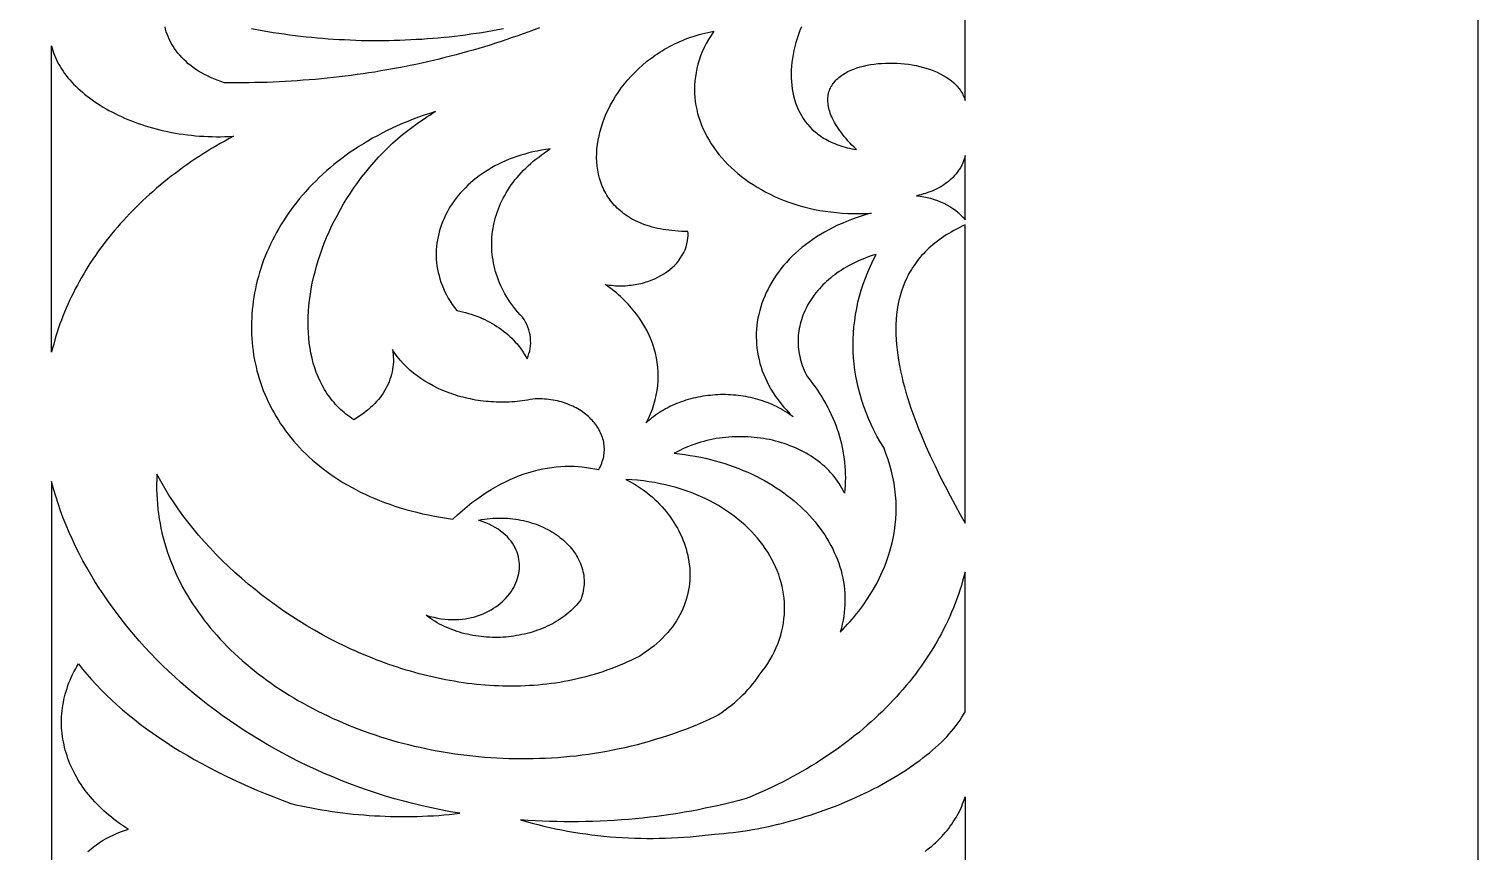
# Model space of a CAD drawing. Extents: x -1145 to -490, y -328 to 327.
# Drawn here: x -617.5 to -490.3, y -114.5 to -42.3 of the extents above; entities that cross this region are included whole.
import ezdxf

# ---------------------------------------------------------------- set-up
doc = ezdxf.new("R2010")
doc.units = 0
doc.layers.add('LAYER_1', color=18, linetype='CONTINUOUS')

msp = doc.modelspace()

# ---------------------------------------------------------------- linework, layer by layer
at = {"layer": 'LAYER_1'}
for points in [[(-1145.26, -328.06), (-490.26, -328.06), (-490.26, 326.94), (-1145.26, 326.94)], [(-550.4, -76.4), (-550.57, -76.27), (-550.75, -76.14), (-550.93, -76.02), (-551.11, -75.91), (-551.3, -75.8), (-551.48, -75.69), (-551.67, -75.59), (-551.87, -75.49), (-552.06, -75.39), (-552.26, -75.31), (-552.46, -75.22), (-552.67, -75.14), (-552.87, -75.06), (-553.08, -74.99), (-553.29, -74.93), (-553.5, -74.86), (-553.71, -74.8), (-553.92, -74.75), (-554.14, -74.7), (-554.36, -74.66), (-554.57, -74.61), (-554.79, -74.58), (-555.01, -74.55), (-555.23, -74.52), (-555.45, -74.49), (-555.67, -74.48), (-555.89, -74.46), (-556.12, -74.45), (-556.34, -74.44), (-556.56, -74.44), (-556.78, -74.44), (-557.01, -74.45), (-557.23, -74.46), (-557.45, -74.48), (-557.67, -74.5), (-557.89, -74.52), (-558.11, -74.55), (-558.33, -74.58), (-558.54, -74.62), (-558.76, -74.66), (-558.98, -74.71), (-559.19, -74.76), (-559.4, -74.81), (-559.61, -74.87), (-559.82, -74.93), (-560.03, -75), (-560.23, -75.07), (-560.44, -75.15), (-560.64, -75.22), (-560.83, -75.31), (-561.03, -75.4), (-561.22, -75.49), (-561.41, -75.59), (-561.6, -75.69), (-561.79, -75.79), (-561.97, -75.9), (-562.15, -76.01), (-562.32, -76.13), (-562.49, -76.25), (-562.66, -76.38), (-562.83, -76.51), (-562.99, -76.64), (-563.15, -76.78), (-563.3, -76.92), (-563.2, -76.72), (-563.1, -76.52), (-562.92, -76.12), (-562.76, -75.72), (-562.63, -75.31), (-562.51, -74.9), (-562.42, -74.49), (-562.35, -74.08), (-562.29, -73.67), (-562.26, -73.26), (-562.25, -72.85), (-562.26, -72.44), (-562.29, -72.03), (-562.34, -71.62), (-562.41, -71.22), (-562.5, -70.81), (-562.6, -70.41), (-562.73, -70.01), (-562.88, -69.62), (-563.05, -69.23), (-563.23, -68.85), (-563.44, -68.47), (-563.66, -68.1), (-563.9, -67.73), (-564.16, -67.37), (-564.44, -67.01), (-564.74, -66.67), (-564.9, -66.49), (-565.06, -66.33), (-565.22, -66.16), (-565.39, -66), (-565.57, -65.83), (-565.74, -65.67), (-565.93, -65.51), (-566.11, -65.36), (-566.31, -65.21), (-566.5, -65.05), (-566.7, -64.91), (-566.91, -64.76), (-566.73, -64.79), (-566.55, -64.82), (-566.37, -64.84), (-566.19, -64.85), (-566.01, -64.87), (-565.83, -64.88), (-565.66, -64.88), (-565.48, -64.88), (-565.31, -64.88), (-565.13, -64.87), (-564.96, -64.86), (-564.79, -64.84), (-564.62, -64.82), (-564.45, -64.8), (-564.28, -64.78), (-564.12, -64.75), (-563.95, -64.71), (-563.79, -64.68), (-563.63, -64.64), (-563.47, -64.59), (-563.31, -64.54), (-563.16, -64.49), (-562.86, -64.38), (-562.56, -64.26), (-562.28, -64.13), (-562.01, -63.98), (-561.75, -63.82), (-561.5, -63.65), (-561.26, -63.47), (-561.04, -63.28), (-560.83, -63.09), (-560.63, -62.88), (-560.45, -62.66), (-560.29, -62.44), (-560.14, -62.2), (-560.01, -61.96), (-559.9, -61.72), (-559.8, -61.46), (-559.73, -61.2), (-559.67, -60.94), (-559.64, -60.67), (-559.63, -60.53), (-559.63, -60.39), (-559.63, -60.25), (-559.64, -60.11), (-559.93, -60.11), (-560.22, -60.1), (-560.5, -60.09), (-560.78, -60.07), (-561.05, -60.04), (-561.31, -60.01), (-561.57, -59.98), (-561.83, -59.94), (-562.07, -59.89), (-562.32, -59.84), (-562.55, -59.79), (-562.78, -59.73), (-563.01, -59.66), (-563.23, -59.59), (-563.44, -59.52), (-563.65, -59.44), (-563.85, -59.36), (-564.05, -59.27), (-564.24, -59.18), (-564.42, -59.09), (-564.6, -58.99), (-564.78, -58.88), (-564.95, -58.78), (-565.11, -58.67), (-565.27, -58.55), (-565.42, -58.43), (-565.57, -58.31), (-565.71, -58.19), (-565.85, -58.06), (-565.98, -57.93), (-566.11, -57.79), (-566.23, -57.65), (-566.35, -57.51), (-566.46, -57.37), (-566.57, -57.22), (-566.67, -57.07), (-566.77, -56.92), (-566.86, -56.76), (-566.94, -56.61), (-567.02, -56.45), (-567.1, -56.28), (-567.17, -56.12), (-567.24, -55.95), (-567.3, -55.78), (-567.41, -55.44), (-567.49, -55.09), (-567.56, -54.73), (-567.61, -54.37), (-567.65, -54), (-567.66, -53.62), (-567.65, -53.24), (-567.63, -52.86), (-567.59, -52.47), (-567.53, -52.09), (-567.45, -51.7), (-567.36, -51.31), (-567.24, -50.92), (-567.12, -50.53), (-566.97, -50.14), (-566.81, -49.75), (-566.63, -49.37), (-566.43, -48.99), (-566.22, -48.61), (-566, -48.24), (-565.75, -47.87), (-565.5, -47.51), (-565.22, -47.16), (-564.93, -46.81), (-564.63, -46.47), (-564.31, -46.14), (-563.98, -45.82), (-563.63, -45.5), (-563.27, -45.2), (-563.08, -45.05), (-562.89, -44.91), (-562.7, -44.77), (-562.51, -44.63), (-562.31, -44.5), (-562.1, -44.36), (-561.9, -44.24), (-561.69, -44.11), (-561.47, -43.99), (-561.26, -43.87), (-561.04, -43.76), (-560.82, -43.65), (-560.59, -43.54), (-560.36, -43.44), (-560.13, -43.34), (-559.89, -43.24), (-559.65, -43.15), (-559.41, -43.06), (-559.17, -42.98), (-558.92, -42.9), (-558.67, -42.83), (-558.42, -42.76), (-558.16, -42.7), (-557.9, -42.64), (-557.64, -42.58), (-557.37, -42.53), (-557.61, -42.89), (-557.83, -43.25), (-558.03, -43.61), (-558.22, -43.97), (-558.38, -44.34), (-558.53, -44.7), (-558.65, -45.07), (-558.76, -45.43), (-558.86, -45.8), (-558.93, -46.16), (-558.99, -46.53), (-559.03, -46.89), (-559.06, -47.26), (-559.07, -47.62), (-559.06, -47.98), (-559.04, -48.34), (-559, -48.7), (-558.94, -49.05), (-558.87, -49.4), (-558.79, -49.75), (-558.69, -50.1), (-558.57, -50.44), (-558.44, -50.78), (-558.3, -51.12), (-558.14, -51.45), (-557.97, -51.78), (-557.79, -52.1), (-557.59, -52.42), (-557.38, -52.73), (-557.16, -53.04), (-556.92, -53.34), (-556.68, -53.64), (-556.41, -53.93), (-556.14, -54.22), (-555.86, -54.49), (-555.56, -54.76), (-555.26, -55.03), (-554.94, -55.28), (-554.61, -55.53), (-554.27, -55.77), (-553.92, -56), (-553.56, -56.23), (-553.19, -56.44), (-552.81, -56.65), (-552.43, -56.85), (-552.03, -57.03), (-551.62, -57.21), (-551.2, -57.38), (-550.78, -57.54), (-550.35, -57.69), (-549.91, -57.82), (-549.46, -57.95), (-549, -58.06), (-548.54, -58.17), (-548.07, -58.26), (-547.59, -58.34), (-547.1, -58.4), (-546.61, -58.46), (-546.11, -58.5), (-545.61, -58.53), (-545.1, -58.54), (-544.58, -58.54), (-544.06, -58.53), (-543.54, -58.51), (-543.99, -58.63), (-544.43, -58.77), (-544.87, -58.91), (-545.29, -59.06), (-545.71, -59.23), (-546.11, -59.4), (-546.51, -59.57), (-546.9, -59.76), (-547.27, -59.96), (-547.64, -60.16), (-548, -60.37), (-548.34, -60.58), (-548.68, -60.81), (-549.01, -61.04), (-549.32, -61.28), (-549.63, -61.52), (-549.92, -61.77), (-550.21, -62.03), (-550.48, -62.29), (-550.74, -62.55), (-551, -62.83), (-551.24, -63.1), (-551.47, -63.39), (-551.69, -63.67), (-551.9, -63.96), (-552.09, -64.26), (-552.28, -64.56), (-552.45, -64.86), (-552.61, -65.17), (-552.77, -65.47), (-552.9, -65.79), (-553.03, -66.1), (-553.15, -66.42), (-553.25, -66.74), (-553.34, -67.06), (-553.42, -67.39), (-553.49, -67.72), (-553.55, -68.04), (-553.59, -68.37), (-553.62, -68.7), (-553.64, -69.03), (-553.64, -69.37), (-553.63, -69.7), (-553.61, -70.03), (-553.58, -70.36), (-553.54, -70.7), (-553.48, -71.03), (-553.4, -71.36), (-553.32, -71.69), (-553.22, -72.02), (-553.11, -72.35), (-552.98, -72.67), (-552.84, -73), (-552.69, -73.32), (-552.53, -73.64), (-552.35, -73.96), (-552.15, -74.28), (-551.95, -74.59), (-551.72, -74.9), (-551.49, -75.21), (-551.24, -75.51), (-550.97, -75.81), (-550.7, -76.11)], [(-615.52, -70.71), (-615.52, -43.82), (-615.47, -44.03), (-615.41, -44.23), (-615.35, -44.44), (-615.27, -44.64), (-615.19, -44.84), (-615.1, -45.05), (-615, -45.25), (-614.89, -45.45), (-614.77, -45.64), (-614.65, -45.84), (-614.52, -46.04), (-614.38, -46.23), (-614.24, -46.42), (-614.09, -46.61), (-613.93, -46.8), (-613.76, -46.99), (-613.59, -47.17), (-613.4, -47.35), (-613.22, -47.53), (-613.02, -47.71), (-612.82, -47.88), (-612.62, -48.06), (-612.4, -48.23), (-612.18, -48.39), (-611.96, -48.56), (-611.73, -48.72), (-611.49, -48.88), (-611.25, -49.03), (-611, -49.19), (-610.74, -49.33), (-610.49, -49.48), (-610.22, -49.62), (-609.95, -49.76), (-609.67, -49.9), (-609.39, -50.03), (-609.11, -50.15), (-608.82, -50.28), (-608.52, -50.39), (-608.22, -50.51), (-607.92, -50.62), (-607.61, -50.73), (-607.3, -50.83), (-606.98, -50.92), (-606.66, -51.02), (-606.34, -51.11), (-606.01, -51.19), (-605.67, -51.27), (-605.34, -51.34), (-605, -51.41), (-604.65, -51.47), (-604.31, -51.53), (-603.96, -51.58), (-603.6, -51.62), (-603.25, -51.67), (-602.89, -51.7), (-602.53, -51.73), (-602.16, -51.75), (-601.79, -51.77), (-601.42, -51.78), (-601.05, -51.79), (-600.68, -51.79), (-600.3, -51.78), (-599.92, -51.76), (-599.54, -51.74), (-599.93, -51.95), (-600.32, -52.17), (-600.71, -52.39), (-601.09, -52.61), (-601.47, -52.84), (-601.84, -53.07), (-602.21, -53.3), (-602.57, -53.53), (-602.93, -53.77), (-603.29, -54.01), (-603.64, -54.26), (-603.99, -54.5), (-604.33, -54.75), (-604.67, -55.01), (-605.01, -55.26), (-605.34, -55.52), (-605.66, -55.79), (-605.98, -56.05), (-606.3, -56.32), (-606.61, -56.59), (-606.92, -56.86), (-607.23, -57.14), (-607.53, -57.42), (-607.82, -57.7), (-608.11, -57.98), (-608.39, -58.27), (-608.68, -58.56), (-608.95, -58.85), (-609.22, -59.14), (-609.49, -59.44), (-609.75, -59.74), (-610.01, -60.04), (-610.26, -60.34), (-610.51, -60.65), (-610.75, -60.96), (-610.99, -61.27), (-611.22, -61.58), (-611.45, -61.89), (-611.67, -62.21), (-611.89, -62.53), (-612.1, -62.85), (-612.31, -63.17), (-612.51, -63.5), (-612.7, -63.83), (-612.9, -64.15), (-613.08, -64.48), (-613.26, -64.82), (-613.44, -65.15), (-613.61, -65.49), (-613.78, -65.82), (-613.94, -66.16), (-614.09, -66.51), (-614.24, -66.85), (-614.39, -67.19), (-614.53, -67.54), (-614.66, -67.89), (-614.79, -68.23), (-614.91, -68.58), (-615.02, -68.94), (-615.14, -69.29), (-615.24, -69.64), (-615.34, -70), (-615.44, -70.36)], [(-567.48, -81.02), (-567.4, -80.88), (-567.33, -80.74), (-567.26, -80.6), (-567.21, -80.45), (-567.16, -80.31), (-567.11, -80.17), (-567.07, -80.03), (-567.04, -79.88), (-567.02, -79.74), (-567, -79.6), (-566.99, -79.45), (-566.98, -79.31), (-566.98, -79.17), (-566.99, -79.03), (-567, -78.89), (-567.02, -78.75), (-567.04, -78.61), (-567.07, -78.47), (-567.11, -78.33), (-567.15, -78.2), (-567.2, -78.06), (-567.25, -77.93), (-567.31, -77.8), (-567.37, -77.67), (-567.44, -77.54), (-567.51, -77.41), (-567.59, -77.29), (-567.67, -77.16), (-567.76, -77.04), (-567.85, -76.92), (-567.95, -76.81), (-568.05, -76.69), (-568.16, -76.58), (-568.27, -76.47), (-568.38, -76.36), (-568.5, -76.26), (-568.63, -76.16), (-568.75, -76.06), (-568.89, -75.96), (-569.02, -75.87), (-569.16, -75.78), (-569.31, -75.69), (-569.45, -75.61), (-569.6, -75.53), (-569.76, -75.46), (-569.92, -75.38), (-570.08, -75.32), (-570.24, -75.25), (-570.41, -75.19), (-570.58, -75.14), (-570.76, -75.08), (-570.93, -75.04), (-571.11, -74.99), (-571.3, -74.95), (-571.48, -74.92), (-571.67, -74.89), (-571.86, -74.86), (-572.06, -74.84), (-572.25, -74.83), (-572.45, -74.82), (-572.65, -74.81), (-572.85, -74.81), (-573.06, -74.82), (-573.26, -74.83), (-573.49, -74.87), (-573.73, -74.91), (-573.96, -74.95), (-574.19, -74.98), (-574.42, -75.01), (-574.65, -75.04), (-574.88, -75.06), (-575.11, -75.07), (-575.34, -75.09), (-575.57, -75.09), (-575.8, -75.1), (-576.03, -75.1), (-576.26, -75.1), (-576.49, -75.09), (-576.72, -75.08), (-576.95, -75.07), (-577.17, -75.05), (-577.4, -75.03), (-577.63, -75), (-577.85, -74.97), (-578.07, -74.94), (-578.29, -74.91), (-578.52, -74.87), (-578.73, -74.82), (-578.95, -74.78), (-579.17, -74.73), (-579.39, -74.67), (-579.6, -74.62), (-579.81, -74.56), (-580.02, -74.49), (-580.23, -74.42), (-580.44, -74.35), (-580.64, -74.28), (-580.84, -74.2), (-581.24, -74.04), (-581.63, -73.86), (-582.01, -73.67), (-582.38, -73.47), (-582.74, -73.25), (-583.09, -73.03), (-583.42, -72.79), (-583.75, -72.54), (-584.06, -72.28), (-584.35, -72), (-584.63, -71.72), (-584.9, -71.42), (-585.02, -71.27), (-585.15, -71.12), (-585.27, -70.96), (-585.38, -70.8), (-585.49, -70.64), (-585.6, -70.47), (-585.56, -70.7), (-585.54, -70.92), (-585.52, -71.14), (-585.51, -71.36), (-585.51, -71.58), (-585.53, -71.8), (-585.55, -72.02), (-585.58, -72.24), (-585.62, -72.45), (-585.68, -72.67), (-585.74, -72.88), (-585.81, -73.09), (-585.88, -73.3), (-585.97, -73.51), (-586.07, -73.71), (-586.17, -73.91), (-586.29, -74.11), (-586.41, -74.31), (-586.54, -74.5), (-586.68, -74.69), (-586.83, -74.87), (-586.99, -75.05), (-587.15, -75.23), (-587.33, -75.41), (-587.51, -75.58), (-587.69, -75.74), (-587.89, -75.9), (-588.1, -76.06), (-588.31, -76.21), (-588.53, -76.36), (-588.75, -76.5), (-588.99, -76.64), (-589.16, -76.52), (-589.34, -76.4), (-589.51, -76.27), (-589.67, -76.15), (-589.84, -76.01), (-589.99, -75.88), (-590.15, -75.74), (-590.29, -75.59), (-590.44, -75.45), (-590.58, -75.3), (-590.72, -75.14), (-590.85, -74.99), (-590.98, -74.83), (-591.1, -74.66), (-591.22, -74.5), (-591.34, -74.33), (-591.45, -74.16), (-591.56, -73.98), (-591.76, -73.62), (-591.95, -73.25), (-592.12, -72.87), (-592.28, -72.47), (-592.42, -72.07), (-592.54, -71.66), (-592.65, -71.24), (-592.75, -70.81), (-592.83, -70.37), (-592.89, -69.93), (-592.94, -69.47), (-592.97, -69.01), (-592.99, -68.55), (-593, -68.08), (-592.99, -67.6), (-592.96, -67.12), (-592.92, -66.64), (-592.87, -66.15), (-592.8, -65.66), (-592.72, -65.16), (-592.63, -64.66), (-592.52, -64.16), (-592.39, -63.66), (-592.26, -63.16), (-592.11, -62.66), (-591.94, -62.15), (-591.77, -61.65), (-591.58, -61.15), (-591.37, -60.65), (-591.16, -60.15), (-590.93, -59.65), (-590.68, -59.16), (-590.43, -58.67), (-590.16, -58.18), (-589.88, -57.69), (-589.59, -57.22), (-589.28, -56.74), (-588.97, -56.27), (-588.64, -55.81), (-588.3, -55.35), (-587.94, -54.9), (-587.58, -54.46), (-587.2, -54.03), (-586.81, -53.6), (-586.41, -53.18), (-586, -52.77), (-585.58, -52.37), (-585.15, -51.99), (-584.7, -51.61), (-584.25, -51.24), (-583.78, -50.88), (-583.31, -50.54), (-582.82, -50.21), (-582.57, -50.05), (-582.32, -49.89), (-582.07, -49.73), (-581.81, -49.58), (-582.31, -49.74), (-582.81, -49.91), (-583.3, -50.08), (-583.78, -50.26), (-584.25, -50.45), (-584.71, -50.64), (-585.17, -50.84), (-585.62, -51.05), (-586.06, -51.26), (-586.49, -51.48), (-586.91, -51.7), (-587.33, -51.93), (-587.74, -52.17), (-588.14, -52.41), (-588.53, -52.66), (-588.92, -52.91), (-589.3, -53.16), (-589.66, -53.42), (-590.03, -53.69), (-590.38, -53.96), (-590.73, -54.24), (-591.06, -54.52), (-591.39, -54.8), (-591.71, -55.09), (-592.03, -55.38), (-592.33, -55.68), (-592.63, -55.98), (-592.92, -56.29), (-593.2, -56.59), (-593.48, -56.91), (-593.74, -57.22), (-594, -57.54), (-594.25, -57.86), (-594.49, -58.19), (-594.73, -58.51), (-594.95, -58.85), (-595.17, -59.18), (-595.38, -59.52), (-595.58, -59.85), (-595.77, -60.19), (-595.96, -60.54), (-596.13, -60.88), (-596.3, -61.23), (-596.46, -61.58), (-596.62, -61.93), (-596.76, -62.28), (-596.9, -62.64), (-597.03, -62.99), (-597.15, -63.35), (-597.26, -63.71), (-597.36, -64.07), (-597.46, -64.43), (-597.55, -64.79), (-597.63, -65.15), (-597.7, -65.51), (-597.76, -65.87), (-597.82, -66.24), (-597.86, -66.6), (-597.9, -66.96), (-597.93, -67.33), (-597.95, -67.69), (-597.97, -68.05), (-597.97, -68.41), (-597.97, -68.78), (-597.96, -69.14), (-597.94, -69.5), (-597.91, -69.86), (-597.88, -70.21), (-597.83, -70.57), (-597.78, -70.93), (-597.72, -71.28), (-597.65, -71.64), (-597.57, -71.99), (-597.49, -72.34), (-597.39, -72.69), (-597.29, -73.03), (-597.18, -73.38), (-597.06, -73.72), (-596.93, -74.06), (-596.8, -74.39), (-596.65, -74.73), (-596.5, -75.06), (-596.34, -75.39), (-596.17, -75.72), (-595.99, -76.04), (-595.81, -76.36), (-595.61, -76.68), (-595.41, -76.99), (-595.2, -77.3), (-594.98, -77.61), (-594.75, -77.91), (-594.51, -78.21), (-594.27, -78.5), (-594.02, -78.79), (-593.75, -79.08), (-593.48, -79.36), (-593.2, -79.64), (-592.92, -79.91), (-592.62, -80.18), (-592.31, -80.44), (-592, -80.7), (-591.68, -80.95), (-591.35, -81.2), (-591.01, -81.44), (-590.66, -81.68), (-590.31, -81.91), (-589.94, -82.14), (-589.57, -82.36), (-589.19, -82.57), (-588.8, -82.78), (-588.4, -82.99), (-587.99, -83.18), (-587.58, -83.37), (-587.15, -83.55), (-586.72, -83.73), (-586.28, -83.9), (-585.83, -84.06), (-585.37, -84.22), (-584.9, -84.37), (-584.42, -84.51), (-583.94, -84.64), (-583.44, -84.77), (-582.94, -84.89), (-582.43, -85), (-581.91, -85.1), (-581.38, -85.2), (-580.84, -85.29), (-580.3, -85.37), (-579.88, -84.98), (-579.45, -84.61), (-579.03, -84.26), (-578.61, -83.92), (-578.19, -83.61), (-577.77, -83.31), (-577.35, -83.03), (-576.93, -82.77), (-576.51, -82.53), (-576.09, -82.3), (-575.67, -82.09), (-575.26, -81.89), (-574.84, -81.71), (-574.43, -81.55), (-574.02, -81.4), (-573.61, -81.27), (-573.2, -81.15), (-572.8, -81.05), (-572.39, -80.96), (-571.99, -80.89), (-571.6, -80.83), (-571.2, -80.79), (-570.81, -80.75), (-570.43, -80.73), (-570.04, -80.73), (-569.67, -80.73), (-569.29, -80.75), (-568.92, -80.78), (-568.55, -80.83), (-568.19, -80.88), (-567.83, -80.95)], [(-573.77, -71.3), (-573.68, -71.07), (-573.6, -70.84), (-573.54, -70.61), (-573.49, -70.38), (-573.47, -70.14), (-573.45, -69.91), (-573.46, -69.67), (-573.47, -69.44), (-573.51, -69.2), (-573.56, -68.97), (-573.62, -68.74), (-573.7, -68.51), (-573.8, -68.29), (-573.91, -68.07), (-574.03, -67.85), (-574.17, -67.64), (-574.38, -67.42), (-574.57, -67.2), (-574.76, -66.98), (-574.94, -66.75), (-575.11, -66.53), (-575.27, -66.29), (-575.42, -66.06), (-575.57, -65.83), (-575.71, -65.59), (-575.84, -65.35), (-575.96, -65.11), (-576.08, -64.87), (-576.18, -64.62), (-576.28, -64.38), (-576.37, -64.13), (-576.46, -63.88), (-576.53, -63.63), (-576.6, -63.39), (-576.66, -63.13), (-576.72, -62.88), (-576.76, -62.63), (-576.8, -62.38), (-576.83, -62.13), (-576.85, -61.87), (-576.87, -61.62), (-576.87, -61.37), (-576.87, -61.12), (-576.87, -60.86), (-576.85, -60.61), (-576.83, -60.36), (-576.8, -60.11), (-576.76, -59.86), (-576.71, -59.61), (-576.66, -59.36), (-576.6, -59.11), (-576.53, -58.86), (-576.46, -58.62), (-576.38, -58.37), (-576.29, -58.13), (-576.19, -57.89), (-576.09, -57.65), (-575.98, -57.41), (-575.86, -57.18), (-575.73, -56.94), (-575.6, -56.71), (-575.46, -56.48), (-575.31, -56.25), (-575.16, -56.03), (-574.99, -55.81), (-574.83, -55.59), (-574.65, -55.37), (-574.47, -55.16), (-574.28, -54.95), (-574.08, -54.74), (-573.88, -54.54), (-573.66, -54.34), (-573.45, -54.14), (-573.22, -53.95), (-572.99, -53.76), (-572.75, -53.58), (-572.5, -53.39), (-572.25, -53.22), (-571.99, -53.04), (-571.73, -52.87), (-572.11, -52.92), (-572.5, -52.98), (-572.87, -53.05), (-573.25, -53.13), (-573.61, -53.21), (-573.97, -53.31), (-574.32, -53.41), (-574.66, -53.52), (-575, -53.64), (-575.33, -53.77), (-575.66, -53.91), (-575.98, -54.05), (-576.29, -54.2), (-576.59, -54.35), (-576.88, -54.52), (-577.17, -54.69), (-577.45, -54.87), (-577.72, -55.05), (-577.99, -55.24), (-578.24, -55.44), (-578.49, -55.64), (-578.73, -55.84), (-578.97, -56.06), (-579.19, -56.27), (-579.4, -56.5), (-579.61, -56.72), (-579.81, -56.96), (-580, -57.19), (-580.18, -57.43), (-580.35, -57.68), (-580.51, -57.93), (-580.66, -58.18), (-580.8, -58.43), (-580.94, -58.69), (-581.06, -58.96), (-581.17, -59.22), (-581.28, -59.49), (-581.37, -59.76), (-581.45, -60.03), (-581.53, -60.31), (-581.59, -60.58), (-581.64, -60.86), (-581.69, -61.14), (-581.72, -61.42), (-581.74, -61.71), (-581.75, -61.99), (-581.75, -62.27), (-581.74, -62.56), (-581.71, -62.84), (-581.68, -63.13), (-581.63, -63.42), (-581.57, -63.7), (-581.5, -63.99), (-581.42, -64.27), (-581.33, -64.56), (-581.23, -64.84), (-581.11, -65.12), (-580.98, -65.4), (-580.84, -65.68), (-580.69, -65.96), (-580.52, -66.23), (-580.34, -66.51), (-580.15, -66.78), (-579.94, -67.05), (-579.68, -67.1), (-579.43, -67.16), (-579.17, -67.23), (-578.92, -67.3), (-578.67, -67.38), (-578.43, -67.46), (-578.19, -67.55), (-577.95, -67.64), (-577.72, -67.74), (-577.49, -67.85), (-577.27, -67.96), (-577.05, -68.07), (-576.83, -68.19), (-576.62, -68.32), (-576.41, -68.45), (-576.21, -68.58), (-576.02, -68.72), (-575.83, -68.86), (-575.64, -69.01), (-575.46, -69.16), (-575.29, -69.32), (-575.12, -69.48), (-574.95, -69.65), (-574.8, -69.82), (-574.64, -69.99), (-574.5, -70.17), (-574.36, -70.35), (-574.23, -70.53), (-574.1, -70.72), (-573.98, -70.91), (-573.87, -71.1)], [(-535.3, -53.45), (-535.34, -53.61), (-535.39, -53.77), (-535.44, -53.92), (-535.5, -54.08), (-535.57, -54.23), (-535.64, -54.37), (-535.72, -54.52), (-535.81, -54.66), (-535.91, -54.8), (-536.01, -54.94), (-536.11, -55.07), (-536.23, -55.2), (-536.35, -55.33), (-536.47, -55.45), (-536.6, -55.58), (-536.74, -55.69), (-536.88, -55.81), (-537.03, -55.91), (-537.18, -56.02), (-537.34, -56.12), (-537.5, -56.22), (-537.67, -56.31), (-537.84, -56.4), (-538.02, -56.48), (-538.2, -56.56), (-538.39, -56.63), (-538.57, -56.7), (-538.77, -56.77), (-538.97, -56.82), (-539.17, -56.88), (-539.37, -56.92), (-539.58, -56.97), (-539.26, -57.01), (-538.94, -57.06), (-538.63, -57.12), (-538.33, -57.2), (-538.03, -57.29), (-537.73, -57.39), (-537.45, -57.5), (-537.17, -57.63), (-536.9, -57.77), (-536.64, -57.92), (-536.39, -58.08), (-536.15, -58.25), (-535.92, -58.44), (-535.7, -58.64), (-535.5, -58.85), (-535.3, -59.08)], [(-535.31, -59.54), (-535.56, -59.66), (-535.81, -59.78), (-536.05, -59.9), (-536.29, -60.03), (-536.52, -60.16), (-536.74, -60.29), (-536.96, -60.42), (-537.17, -60.56), (-537.38, -60.7), (-537.58, -60.84), (-537.77, -60.98), (-537.96, -61.13), (-538.15, -61.28), (-538.32, -61.43), (-538.49, -61.59), (-538.66, -61.75), (-538.82, -61.91), (-538.97, -62.07), (-539.12, -62.23), (-539.27, -62.4), (-539.41, -62.57), (-539.54, -62.74), (-539.67, -62.91), (-539.79, -63.09), (-539.91, -63.27), (-540.02, -63.45), (-540.13, -63.63), (-540.23, -63.81), (-540.33, -64), (-540.43, -64.18), (-540.6, -64.57), (-540.75, -64.95), (-540.89, -65.35), (-541.01, -65.75), (-541.11, -66.16), (-541.2, -66.57), (-541.26, -66.99), (-541.32, -67.41), (-541.35, -67.84), (-541.38, -68.28), (-541.38, -68.72), (-541.38, -69.16), (-541.36, -69.6), (-541.32, -70.05), (-541.28, -70.51), (-541.22, -70.96), (-541.15, -71.42), (-541.07, -71.89), (-540.97, -72.35), (-540.87, -72.81), (-540.76, -73.28), (-540.63, -73.75), (-540.5, -74.22), (-540.36, -74.69), (-540.21, -75.16), (-540.06, -75.63), (-539.89, -76.1), (-539.72, -76.56), (-539.54, -77.03), (-539.36, -77.5), (-539.17, -77.96), (-538.78, -78.89), (-538.36, -79.8), (-537.94, -80.7), (-537.51, -81.59), (-537.06, -82.46), (-536.62, -83.31), (-536.18, -84.14), (-535.74, -84.95), (-535.31, -85.73)], [(-546.27, -95.28), (-546.05, -95.06), (-545.83, -94.83), (-545.62, -94.6), (-545.41, -94.37), (-545.21, -94.14), (-545.02, -93.91), (-544.83, -93.68), (-544.64, -93.44), (-544.46, -93.21), (-544.29, -92.97), (-544.12, -92.73), (-543.95, -92.49), (-543.63, -92), (-543.34, -91.51), (-543.06, -91.02), (-542.81, -90.52), (-542.58, -90.01), (-542.36, -89.51), (-542.17, -89), (-542, -88.48), (-541.84, -87.97), (-541.71, -87.45), (-541.6, -86.93), (-541.51, -86.41), (-541.44, -85.88), (-541.39, -85.36), (-541.37, -84.83), (-541.36, -84.31), (-541.37, -83.78), (-541.41, -83.25), (-541.46, -82.73), (-541.54, -82.2), (-541.64, -81.68), (-541.76, -81.16), (-541.9, -80.64), (-542.06, -80.12), (-542.25, -79.6), (-542.45, -79.09), (-542.75, -78.59), (-543.04, -78.08), (-543.31, -77.57), (-543.56, -77.05), (-543.79, -76.53), (-544, -76.01), (-544.19, -75.49), (-544.37, -74.96), (-544.53, -74.43), (-544.67, -73.89), (-544.79, -73.36), (-544.89, -72.82), (-544.98, -72.28), (-545.04, -71.74), (-545.09, -71.2), (-545.12, -70.66), (-545.13, -70.12), (-545.13, -69.57), (-545.1, -69.03), (-545.06, -68.49), (-545, -67.95), (-544.92, -67.41), (-544.82, -66.87), (-544.71, -66.33), (-544.57, -65.8), (-544.42, -65.26), (-544.25, -64.73), (-544.06, -64.2), (-543.85, -63.68), (-543.62, -63.15), (-543.38, -62.63), (-543.11, -62.12), (-543.38, -62.2), (-543.63, -62.28), (-543.88, -62.37), (-544.13, -62.47), (-544.38, -62.57), (-544.62, -62.67), (-544.85, -62.78), (-545.08, -62.89), (-545.31, -63), (-545.53, -63.12), (-545.74, -63.24), (-545.95, -63.37), (-546.16, -63.5), (-546.36, -63.63), (-546.56, -63.77), (-546.75, -63.91), (-546.94, -64.05), (-547.12, -64.2), (-547.29, -64.35), (-547.47, -64.5), (-547.63, -64.65), (-547.79, -64.81), (-547.95, -64.97), (-548.1, -65.14), (-548.24, -65.3), (-548.38, -65.47), (-548.52, -65.64), (-548.64, -65.82), (-548.77, -65.99), (-548.88, -66.17), (-548.99, -66.35), (-549.1, -66.53), (-549.2, -66.72), (-549.29, -66.9), (-549.38, -67.09), (-549.46, -67.28), (-549.54, -67.47), (-549.61, -67.66), (-549.67, -67.86), (-549.73, -68.05), (-549.78, -68.25), (-549.83, -68.44), (-549.87, -68.64), (-549.9, -68.84), (-549.93, -69.04), (-549.95, -69.24), (-549.96, -69.44), (-549.97, -69.64), (-549.97, -69.84), (-549.96, -70.05), (-549.95, -70.25), (-549.93, -70.45), (-549.9, -70.66), (-549.87, -70.86), (-549.83, -71.06), (-549.78, -71.27), (-549.73, -71.47), (-549.67, -71.67), (-549.6, -71.87), (-549.52, -72.08), (-549.44, -72.28), (-549.35, -72.48), (-549.26, -72.68), (-549.15, -72.88), (-548.92, -73.16), (-548.7, -73.45), (-548.48, -73.75), (-548.27, -74.04), (-548.08, -74.34), (-547.88, -74.64), (-547.7, -74.95), (-547.53, -75.25), (-547.36, -75.56), (-547.2, -75.87), (-547.06, -76.18), (-546.91, -76.5), (-546.78, -76.82), (-546.66, -77.13), (-546.54, -77.46), (-546.43, -77.78), (-546.34, -78.1), (-546.25, -78.43), (-546.16, -78.75), (-546.09, -79.08), (-546.03, -79.41), (-545.97, -79.74), (-545.92, -80.07), (-545.89, -80.4), (-545.86, -80.74), (-545.84, -81.07), (-545.83, -81.4), (-545.82, -81.74), (-545.83, -82.07), (-545.84, -82.41), (-545.87, -82.74), (-545.9, -83.08), (-546.01, -82.86), (-546.12, -82.65), (-546.24, -82.44), (-546.37, -82.23), (-546.5, -82.03), (-546.64, -81.84), (-546.79, -81.64), (-546.95, -81.46), (-547.11, -81.27), (-547.28, -81.1), (-547.45, -80.92), (-547.63, -80.75), (-547.82, -80.59), (-548.01, -80.43), (-548.2, -80.28), (-548.41, -80.13), (-548.61, -79.99), (-548.83, -79.85), (-549.04, -79.71), (-549.26, -79.58), (-549.49, -79.46), (-549.72, -79.34), (-549.95, -79.23), (-550.19, -79.12), (-550.43, -79.02), (-550.68, -78.92), (-550.93, -78.83), (-551.18, -78.74), (-551.43, -78.66), (-551.69, -78.59), (-551.95, -78.52), (-552.21, -78.45), (-552.48, -78.39), (-552.74, -78.34), (-553.01, -78.29), (-553.28, -78.25), (-553.55, -78.22), (-553.83, -78.19), (-554.1, -78.16), (-554.38, -78.15), (-554.65, -78.13), (-554.93, -78.13), (-555.21, -78.13), (-555.49, -78.13), (-555.76, -78.15), (-556.04, -78.16), (-556.32, -78.19), (-556.6, -78.22), (-556.87, -78.26), (-557.15, -78.3), (-557.43, -78.35), (-557.7, -78.41), (-557.97, -78.47), (-558.24, -78.54), (-558.51, -78.61), (-558.78, -78.7), (-559.05, -78.78), (-559.31, -78.88), (-559.58, -78.98), (-559.83, -79.09), (-560.09, -79.21), (-560.34, -79.33), (-560.6, -79.46), (-560.84, -79.59), (-560.37, -79.64), (-559.91, -79.7), (-559.45, -79.77), (-559, -79.85), (-558.55, -79.94), (-558.11, -80.03), (-557.67, -80.13), (-557.24, -80.25), (-556.81, -80.37), (-556.39, -80.49), (-555.98, -80.63), (-555.57, -80.77), (-555.17, -80.93), (-554.78, -81.09), (-554.39, -81.25), (-554.01, -81.43), (-553.64, -81.61), (-553.27, -81.79), (-552.91, -81.99), (-552.56, -82.19), (-552.22, -82.4), (-551.88, -82.61), (-551.55, -82.83), (-551.23, -83.06), (-550.92, -83.29), (-550.61, -83.53), (-550.32, -83.77), (-550.03, -84.02), (-549.75, -84.27), (-549.48, -84.53), (-549.21, -84.79), (-548.96, -85.06), (-548.71, -85.33), (-548.48, -85.61), (-548.25, -85.89), (-548.03, -86.18), (-547.83, -86.47), (-547.63, -86.76), (-547.44, -87.06), (-547.26, -87.36), (-547.09, -87.67), (-546.93, -87.97), (-546.79, -88.29), (-546.65, -88.6), (-546.52, -88.92), (-546.4, -89.24), (-546.3, -89.56), (-546.2, -89.88), (-546.12, -90.21), (-546.05, -90.54), (-545.98, -90.87), (-545.93, -91.2), (-545.9, -91.54), (-545.87, -91.87), (-545.85, -92.21), (-545.85, -92.55), (-545.86, -92.89), (-545.88, -93.23), (-545.91, -93.57), (-545.96, -93.91), (-546.02, -94.25), (-546.09, -94.6), (-546.17, -94.94)], [(-606.27, -81.41), (-606.29, -81.86), (-606.3, -82.3), (-606.3, -82.74), (-606.29, -83.18), (-606.26, -83.61), (-606.23, -84.05), (-606.19, -84.48), (-606.14, -84.9), (-606.07, -85.33), (-606, -85.75), (-605.92, -86.17), (-605.83, -86.58), (-605.73, -87), (-605.61, -87.41), (-605.49, -87.81), (-605.37, -88.22), (-605.23, -88.62), (-605.08, -89.01), (-604.92, -89.41), (-604.76, -89.8), (-604.59, -90.19), (-604.4, -90.57), (-604.21, -90.95), (-604.02, -91.33), (-603.81, -91.7), (-603.59, -92.07), (-603.37, -92.44), (-603.14, -92.8), (-602.9, -93.16), (-602.65, -93.52), (-602.4, -93.87), (-602.14, -94.22), (-601.87, -94.56), (-601.59, -94.9), (-601.31, -95.24), (-601.01, -95.57), (-600.72, -95.9), (-600.41, -96.23), (-600.1, -96.55), (-599.78, -96.86), (-599.46, -97.17), (-599.12, -97.48), (-598.79, -97.78), (-598.44, -98.08), (-598.09, -98.38), (-597.73, -98.67), (-597.37, -98.95), (-597, -99.23), (-596.63, -99.51), (-596.25, -99.78), (-595.86, -100.05), (-595.47, -100.31), (-595.07, -100.56), (-594.67, -100.82), (-594.26, -101.06), (-593.85, -101.31), (-593.43, -101.54), (-593.01, -101.77), (-592.58, -102), (-592.15, -102.22), (-591.71, -102.44), (-591.27, -102.65), (-590.82, -102.86), (-590.37, -103.06), (-589.92, -103.26), (-589.46, -103.45), (-589, -103.63), (-588.53, -103.81), (-588.06, -103.98), (-587.59, -104.15), (-587.11, -104.31), (-586.63, -104.47), (-586.15, -104.62), (-585.66, -104.77), (-585.17, -104.91), (-584.67, -105.04), (-584.18, -105.17), (-583.68, -105.29), (-583.17, -105.4), (-582.67, -105.51), (-582.16, -105.62), (-581.65, -105.71), (-581.14, -105.8), (-580.62, -105.89), (-580.11, -105.97), (-579.59, -106.04), (-579.07, -106.1), (-578.54, -106.16), (-578.02, -106.22), (-577.49, -106.26), (-576.96, -106.3), (-576.43, -106.33), (-575.9, -106.36), (-575.37, -106.38), (-574.84, -106.39), (-574.3, -106.4), (-573.77, -106.4), (-573.23, -106.39), (-572.69, -106.37), (-572.16, -106.35), (-571.62, -106.32), (-571.08, -106.29), (-570.54, -106.24), (-570, -106.19), (-569.46, -106.14), (-568.92, -106.07), (-568.38, -106), (-567.84, -105.92), (-567.3, -105.83), (-566.76, -105.74), (-566.23, -105.63), (-565.69, -105.52), (-565.15, -105.41), (-564.61, -105.28), (-564.08, -105.15), (-563.54, -105.01), (-563.01, -104.86), (-562.48, -104.7), (-561.95, -104.54), (-561.42, -104.37), (-560.89, -104.19), (-560.36, -104), (-559.84, -103.8), (-559.31, -103.6), (-558.79, -103.39), (-558.27, -103.17), (-557.76, -102.94), (-557.24, -102.7), (-556.94, -102.51), (-556.65, -102.32), (-556.37, -102.12), (-556.1, -101.91), (-555.83, -101.7), (-555.56, -101.49), (-555.31, -101.27), (-555.06, -101.04), (-554.83, -100.81), (-554.59, -100.58), (-554.37, -100.34), (-554.16, -100.09), (-553.95, -99.84), (-553.75, -99.59), (-553.56, -99.34), (-553.38, -99.08), (-553.11, -98.73), (-552.86, -98.39), (-552.63, -98.04), (-552.42, -97.69), (-552.22, -97.34), (-552.04, -96.98), (-551.88, -96.63), (-551.73, -96.27), (-551.61, -95.91), (-551.49, -95.55), (-551.4, -95.19), (-551.32, -94.83), (-551.25, -94.47), (-551.21, -94.11), (-551.17, -93.75), (-551.16, -93.39), (-551.16, -93.03), (-551.17, -92.68), (-551.2, -92.32), (-551.24, -91.97), (-551.3, -91.61), (-551.37, -91.26), (-551.46, -90.92), (-551.56, -90.57), (-551.67, -90.23), (-551.8, -89.89), (-551.94, -89.56), (-552.1, -89.23), (-552.27, -88.9), (-552.45, -88.58), (-552.64, -88.26), (-552.85, -87.94), (-553.07, -87.63), (-553.3, -87.33), (-553.54, -87.03), (-553.8, -86.74), (-554.07, -86.45), (-554.34, -86.17), (-554.63, -85.9), (-554.94, -85.63), (-555.25, -85.37), (-555.57, -85.12), (-555.91, -84.87), (-556.25, -84.63), (-556.61, -84.4), (-556.97, -84.18), (-557.35, -83.97), (-557.73, -83.76), (-558.13, -83.57), (-558.53, -83.38), (-558.94, -83.21), (-559.37, -83.04), (-559.8, -82.88), (-560.24, -82.74), (-560.69, -82.6), (-561.15, -82.47), (-561.61, -82.36), (-562.09, -82.26), (-562.57, -82.16), (-563.06, -82.08), (-563.55, -82.02), (-564.06, -81.96), (-564.57, -81.92), (-565.09, -81.89), (-564.81, -82.03), (-564.54, -82.18), (-564.27, -82.34), (-564.01, -82.5), (-563.75, -82.68), (-563.5, -82.85), (-563.26, -83.04), (-563.02, -83.23), (-562.79, -83.42), (-562.57, -83.63), (-562.35, -83.83), (-562.14, -84.05), (-561.94, -84.26), (-561.74, -84.48), (-561.55, -84.71), (-561.37, -84.94), (-561.19, -85.18), (-561.03, -85.42), (-560.87, -85.66), (-560.72, -85.91), (-560.57, -86.16), (-560.44, -86.41), (-560.31, -86.67), (-560.19, -86.93), (-560.08, -87.19), (-559.98, -87.45), (-559.89, -87.72), (-559.8, -87.99), (-559.73, -88.26), (-559.66, -88.53), (-559.61, -88.81), (-559.56, -89.08), (-559.52, -89.36), (-559.49, -89.64), (-559.48, -89.92), (-559.47, -90.19), (-559.47, -90.47), (-559.49, -90.75), (-559.51, -91.03), (-559.54, -91.31), (-559.59, -91.59), (-559.64, -91.87), (-559.71, -92.14), (-559.79, -92.42), (-559.88, -92.69), (-559.98, -92.96), (-560.09, -93.24), (-560.21, -93.5), (-560.35, -93.77), (-560.49, -94.04), (-560.65, -94.3), (-560.82, -94.56), (-561.01, -94.82), (-561.2, -95.07), (-561.41, -95.32), (-561.63, -95.57), (-561.87, -95.81), (-562.12, -96.05), (-562.38, -96.29), (-562.65, -96.52), (-562.94, -96.74), (-563.24, -96.97), (-563.55, -97.18), (-563.88, -97.4), (-564.24, -97.58), (-564.59, -97.75), (-564.95, -97.91), (-565.31, -98.07), (-565.67, -98.22), (-566.03, -98.37), (-566.4, -98.51), (-566.76, -98.64), (-567.13, -98.77), (-567.5, -98.89), (-567.87, -99), (-568.24, -99.11), (-568.62, -99.21), (-568.99, -99.31), (-569.37, -99.4), (-569.74, -99.48), (-570.12, -99.56), (-570.5, -99.63), (-570.88, -99.7), (-571.26, -99.76), (-571.65, -99.81), (-572.03, -99.86), (-572.41, -99.9), (-572.8, -99.94), (-573.18, -99.97), (-573.57, -99.99), (-573.95, -100.01), (-574.34, -100.03), (-574.73, -100.04), (-575.11, -100.04), (-575.5, -100.04), (-575.89, -100.03), (-576.28, -100.02), (-576.67, -100), (-577.06, -99.98), (-577.44, -99.95), (-577.83, -99.92), (-578.22, -99.88), (-578.61, -99.83), (-579, -99.79), (-579.39, -99.73), (-579.77, -99.68), (-580.16, -99.61), (-580.55, -99.54), (-580.94, -99.47), (-581.32, -99.4), (-581.71, -99.31), (-582.09, -99.23), (-582.48, -99.14), (-582.86, -99.04), (-583.25, -98.94), (-583.63, -98.84), (-584.01, -98.73), (-584.39, -98.62), (-584.77, -98.5), (-585.15, -98.38), (-585.53, -98.25), (-585.91, -98.12), (-586.28, -97.99), (-586.66, -97.85), (-587.03, -97.71), (-587.4, -97.56), (-587.77, -97.41), (-588.14, -97.26), (-588.51, -97.1), (-588.87, -96.94), (-589.24, -96.78), (-589.6, -96.61), (-589.96, -96.43), (-590.32, -96.26), (-591.03, -95.9), (-591.74, -95.52), (-592.43, -95.13), (-593.12, -94.73), (-593.8, -94.31), (-594.47, -93.88), (-595.13, -93.44), (-595.78, -92.99), (-596.42, -92.52), (-597.05, -92.05), (-597.66, -91.56), (-598.27, -91.07), (-598.86, -90.56), (-599.44, -90.05), (-600, -89.52), (-600.55, -88.99), (-601.09, -88.45), (-601.61, -87.9), (-602.12, -87.34), (-602.61, -86.77), (-603.09, -86.2), (-603.55, -85.62), (-603.99, -85.04), (-604.42, -84.45), (-604.83, -83.85), (-605.22, -83.25), (-605.59, -82.64), (-605.94, -82.03)], [(-569.05, -92.45), (-569.18, -92.62), (-569.32, -92.79), (-569.47, -92.96), (-569.62, -93.12), (-569.78, -93.27), (-569.94, -93.42), (-570.1, -93.57), (-570.28, -93.71), (-570.45, -93.85), (-570.63, -93.98), (-570.82, -94.11), (-571.01, -94.23), (-571.2, -94.35), (-571.39, -94.47), (-571.59, -94.58), (-571.8, -94.68), (-572, -94.78), (-572.21, -94.88), (-572.43, -94.97), (-572.64, -95.05), (-572.86, -95.13), (-573.08, -95.21), (-573.31, -95.28), (-573.53, -95.35), (-573.76, -95.41), (-573.99, -95.46), (-574.22, -95.51), (-574.45, -95.56), (-574.69, -95.6), (-574.93, -95.64), (-575.16, -95.67), (-575.4, -95.7), (-575.64, -95.72), (-575.88, -95.73), (-576.12, -95.75), (-576.36, -95.75), (-576.6, -95.75), (-576.84, -95.75), (-577.08, -95.74), (-577.32, -95.73), (-577.56, -95.71), (-577.8, -95.68), (-578.04, -95.65), (-578.28, -95.62), (-578.52, -95.58), (-578.76, -95.53), (-578.99, -95.48), (-579.22, -95.43), (-579.46, -95.37), (-579.69, -95.3), (-579.92, -95.23), (-580.14, -95.15), (-580.37, -95.07), (-580.59, -94.98), (-580.81, -94.89), (-581.02, -94.79), (-581.24, -94.69), (-581.45, -94.58), (-581.66, -94.46), (-581.86, -94.34), (-582.06, -94.22), (-582.26, -94.09), (-582.45, -93.95), (-582.64, -93.81), (-582.31, -93.91), (-581.97, -93.99), (-581.64, -94.05), (-581.32, -94.11), (-581, -94.15), (-580.69, -94.17), (-580.38, -94.18), (-580.07, -94.18), (-579.77, -94.17), (-579.48, -94.15), (-579.2, -94.11), (-578.92, -94.06), (-578.64, -94.01), (-578.37, -93.94), (-578.11, -93.86), (-577.86, -93.77), (-577.62, -93.68), (-577.38, -93.57), (-577.15, -93.46), (-576.92, -93.33), (-576.71, -93.2), (-576.5, -93.06), (-576.31, -92.92), (-576.12, -92.77), (-575.94, -92.61), (-575.77, -92.45), (-575.6, -92.28), (-575.45, -92.1), (-575.31, -91.92), (-575.18, -91.74), (-575.05, -91.55), (-574.94, -91.36), (-574.84, -91.16), (-574.75, -90.96), (-574.67, -90.76), (-574.6, -90.56), (-574.54, -90.35), (-574.5, -90.15), (-574.46, -89.94), (-574.44, -89.73), (-574.43, -89.52), (-574.43, -89.31), (-574.45, -89.1), (-574.48, -88.9), (-574.52, -88.69), (-574.57, -88.48), (-574.64, -88.28), (-574.72, -88.08), (-574.82, -87.88), (-574.92, -87.68), (-575.05, -87.49), (-575.18, -87.3), (-575.34, -87.12), (-575.5, -86.93), (-575.69, -86.76), (-575.88, -86.59), (-576.1, -86.42), (-576.32, -86.26), (-576.57, -86.11), (-576.83, -85.96), (-577.1, -85.82), (-577.4, -85.69), (-577.71, -85.57), (-578.03, -85.45), (-577.77, -85.4), (-577.52, -85.36), (-577.26, -85.33), (-577, -85.3), (-576.75, -85.28), (-576.5, -85.27), (-576.24, -85.27), (-575.99, -85.27), (-575.75, -85.27), (-575.5, -85.29), (-575.26, -85.31), (-575.01, -85.33), (-574.78, -85.36), (-574.54, -85.4), (-574.31, -85.45), (-574.07, -85.49), (-573.85, -85.55), (-573.62, -85.61), (-573.4, -85.68), (-573.18, -85.75), (-572.97, -85.82), (-572.76, -85.9), (-572.55, -85.99), (-572.35, -86.08), (-572.15, -86.18), (-571.95, -86.28), (-571.76, -86.38), (-571.58, -86.49), (-571.39, -86.6), (-571.22, -86.72), (-571.05, -86.84), (-570.88, -86.97), (-570.72, -87.1), (-570.56, -87.23), (-570.41, -87.37), (-570.27, -87.51), (-570.13, -87.65), (-569.99, -87.8), (-569.87, -87.95), (-569.75, -88.1), (-569.63, -88.26), (-569.52, -88.42), (-569.42, -88.58), (-569.33, -88.75), (-569.24, -88.91), (-569.16, -89.08), (-569.08, -89.26), (-569.02, -89.43), (-568.96, -89.61), (-568.9, -89.79), (-568.86, -89.97), (-568.82, -90.15), (-568.79, -90.34), (-568.77, -90.52), (-568.76, -90.71), (-568.76, -90.9), (-568.76, -91.09), (-568.78, -91.28), (-568.8, -91.47), (-568.83, -91.67), (-568.87, -91.86), (-568.92, -92.05), (-568.98, -92.25)], [(-535.3, -90.03), (-535.41, -90.42), (-535.52, -90.82), (-535.63, -91.21), (-535.76, -91.6), (-535.89, -91.99), (-536.03, -92.38), (-536.17, -92.77), (-536.33, -93.15), (-536.49, -93.53), (-536.65, -93.91), (-536.82, -94.29), (-537, -94.66), (-537.19, -95.04), (-537.38, -95.41), (-537.58, -95.77), (-537.79, -96.14), (-538, -96.5), (-538.22, -96.86), (-538.45, -97.22), (-538.68, -97.58), (-538.92, -97.93), (-539.16, -98.28), (-539.41, -98.63), (-539.67, -98.97), (-539.93, -99.31), (-540.2, -99.65), (-540.48, -99.99), (-540.76, -100.32), (-541.05, -100.65), (-541.34, -100.98), (-541.64, -101.3), (-541.94, -101.62), (-542.26, -101.94), (-542.57, -102.25), (-542.9, -102.56), (-543.22, -102.87), (-543.56, -103.17), (-543.9, -103.47), (-544.24, -103.77), (-544.59, -104.06), (-544.95, -104.35), (-545.31, -104.64), (-545.68, -104.92), (-546.05, -105.2), (-546.43, -105.47), (-546.81, -105.74), (-547.2, -106.01), (-547.59, -106.27), (-547.99, -106.53), (-548.39, -106.79), (-548.8, -107.04), (-549.21, -107.29), (-549.63, -107.53), (-550.05, -107.77), (-550.48, -108), (-550.91, -108.23), (-551.35, -108.45), (-551.79, -108.68), (-552.24, -108.89), (-552.69, -109.1), (-553.15, -109.31), (-553.61, -109.51), (-554.07, -109.71), (-554.54, -109.91), (-555.13, -110.06), (-555.72, -110.22), (-556.32, -110.36), (-556.92, -110.5), (-557.51, -110.64), (-558.12, -110.76), (-558.72, -110.88), (-559.33, -111), (-559.93, -111.11), (-560.54, -111.21), (-561.15, -111.3), (-561.77, -111.39), (-562.38, -111.47), (-563, -111.55), (-563.62, -111.62), (-564.24, -111.68), (-564.86, -111.73), (-565.48, -111.78), (-566.11, -111.83), (-566.73, -111.86), (-567.36, -111.89), (-567.99, -111.92), (-568.62, -111.93), (-569.25, -111.94), (-569.89, -111.94), (-570.52, -111.94), (-571.16, -111.93), (-571.79, -111.91), (-572.43, -111.89), (-573.07, -111.86), (-573.71, -111.82), (-574.35, -111.77), (-573.84, -111.92), (-573.33, -112.06), (-572.82, -112.19), (-572.3, -112.32), (-571.78, -112.44), (-571.26, -112.55), (-570.73, -112.66), (-570.21, -112.76), (-569.68, -112.85), (-569.15, -112.93), (-568.62, -113.01), (-568.09, -113.08), (-567.55, -113.14), (-567.02, -113.2), (-566.48, -113.25), (-565.94, -113.29), (-565.4, -113.33), (-564.87, -113.36), (-564.33, -113.38), (-563.79, -113.39), (-563.25, -113.4), (-562.7, -113.4), (-562.16, -113.39), (-561.62, -113.38), (-561.08, -113.36), (-560.54, -113.33), (-560, -113.3), (-559.46, -113.26), (-558.92, -113.21), (-558.38, -113.15), (-557.84, -113.09), (-557.31, -113.02), (-556.9, -112.99), (-556.49, -112.96), (-556.07, -112.92), (-555.66, -112.87), (-555.24, -112.82), (-554.82, -112.76), (-554.4, -112.7), (-553.98, -112.63), (-553.56, -112.55), (-553.14, -112.47), (-552.71, -112.38), (-552.29, -112.29), (-551.87, -112.19), (-551.44, -112.09), (-551.02, -111.98), (-550.6, -111.87), (-550.18, -111.75), (-549.75, -111.62), (-549.34, -111.49), (-548.92, -111.36), (-548.5, -111.22), (-548.09, -111.08), (-547.68, -110.93), (-547.27, -110.78), (-546.86, -110.63), (-546.46, -110.47), (-546.06, -110.31), (-545.66, -110.14), (-545.26, -109.97), (-544.87, -109.79), (-544.49, -109.61), (-544.1, -109.43), (-543.72, -109.24), (-543.35, -109.05), (-542.98, -108.86), (-542.62, -108.67), (-542.26, -108.47), (-541.9, -108.27), (-541.56, -108.06), (-541.21, -107.85), (-540.88, -107.64), (-540.55, -107.43), (-540.22, -107.22), (-539.91, -107), (-539.6, -106.78), (-539.29, -106.55), (-539, -106.33), (-538.71, -106.1), (-538.43, -105.88), (-538.16, -105.65), (-537.89, -105.41), (-537.64, -105.18), (-537.39, -104.94), (-537.15, -104.71), (-536.92, -104.47), (-536.7, -104.23), (-536.49, -103.99), (-536.29, -103.75), (-536.1, -103.5), (-535.92, -103.26), (-535.75, -103.02), (-535.59, -102.77), (-535.44, -102.53), (-535.3, -102.28)]]:
    msp.add_lwpolyline(points, close=True, dxfattribs=at)
for points in [[(-549.67, -42.13), (-549.81, -42.48), (-549.94, -42.83), (-550.05, -43.18), (-550.16, -43.53), (-550.25, -43.88), (-550.33, -44.23), (-550.4, -44.57), (-550.46, -44.92), (-550.51, -45.26), (-550.54, -45.61), (-550.57, -45.95), (-550.58, -46.28), (-550.57, -46.61), (-550.56, -46.94), (-550.53, -47.27), (-550.49, -47.59), (-550.44, -47.9), (-550.37, -48.21), (-550.29, -48.52), (-550.2, -48.81), (-550.09, -49.1), (-549.97, -49.39), (-549.83, -49.67), (-549.68, -49.93), (-549.52, -50.19), (-549.34, -50.45), (-549.15, -50.69), (-548.94, -50.92), (-548.72, -51.15), (-548.48, -51.36), (-548.36, -51.46), (-548.23, -51.56), (-548.1, -51.66), (-547.96, -51.75), (-547.82, -51.85), (-547.68, -51.94), (-547.53, -52.02), (-547.38, -52.1), (-547.23, -52.18), (-547.07, -52.26), (-546.91, -52.33), (-546.74, -52.4), (-546.57, -52.47), (-546.39, -52.54), (-546.21, -52.6), (-546.03, -52.65), (-545.84, -52.71), (-545.65, -52.76), (-545.46, -52.8), (-545.26, -52.85), (-545.06, -52.89), (-544.85, -52.92), (-545.05, -52.72), (-545.24, -52.52), (-545.42, -52.33), (-545.59, -52.14), (-545.76, -51.95), (-545.91, -51.76), (-546.06, -51.58), (-546.2, -51.39), (-546.33, -51.22), (-546.45, -51.04), (-546.56, -50.87), (-546.67, -50.7), (-546.77, -50.53), (-546.86, -50.36), (-546.94, -50.2), (-547.01, -50.04), (-547.08, -49.89), (-547.14, -49.73), (-547.19, -49.58), (-547.23, -49.43), (-547.27, -49.29), (-547.3, -49.14), (-547.33, -49), (-547.34, -48.86), (-547.36, -48.73), (-547.36, -48.6), (-547.36, -48.47), (-547.35, -48.34), (-547.34, -48.22), (-547.32, -48.09), (-547.29, -47.97), (-547.26, -47.86), (-547.22, -47.74), (-547.18, -47.63), (-547.13, -47.52), (-547.08, -47.42), (-547.02, -47.32), (-546.95, -47.22), (-546.89, -47.12), (-546.81, -47.02), (-546.73, -46.93), (-546.65, -46.84), (-546.56, -46.75), (-546.47, -46.67), (-546.38, -46.58), (-546.28, -46.51), (-546.17, -46.43), (-546.07, -46.35), (-545.84, -46.21), (-545.6, -46.08), (-545.35, -45.96), (-545.08, -45.85), (-544.8, -45.75), (-544.52, -45.66), (-544.22, -45.59), (-543.91, -45.52), (-543.6, -45.46), (-543.28, -45.41), (-542.96, -45.37), (-542.63, -45.35), (-542.3, -45.33), (-541.96, -45.32), (-541.62, -45.32), (-541.28, -45.34), (-540.94, -45.36), (-540.61, -45.39), (-540.27, -45.43), (-539.94, -45.49), (-539.61, -45.55), (-539.28, -45.62), (-538.96, -45.71), (-538.65, -45.8), (-538.35, -45.9), (-538.05, -46.01), (-537.76, -46.13), (-537.48, -46.27), (-537.22, -46.41), (-536.96, -46.56), (-536.72, -46.72), (-536.5, -46.89), (-536.29, -47.07), (-536.19, -47.16), (-536.09, -47.26), (-536, -47.36), (-535.91, -47.46), (-535.83, -47.56), (-535.75, -47.67), (-535.68, -47.78), (-535.61, -47.89), (-535.54, -48), (-535.49, -48.12), (-535.43, -48.23), (-535.38, -48.35), (-535.34, -48.48), (-535.3, -48.6), (-535.3, -22.82)], [(-572.67, -42.22), (-573.15, -42.4), (-573.62, -42.58), (-574.1, -42.75), (-574.58, -42.93), (-575.07, -43.09), (-575.55, -43.26), (-576.04, -43.42), (-576.53, -43.58), (-577.02, -43.74), (-577.51, -43.89), (-578, -44.04), (-578.5, -44.18), (-578.99, -44.32), (-579.49, -44.46), (-579.99, -44.6), (-580.49, -44.73), (-580.99, -44.85), (-581.5, -44.98), (-582, -45.1), (-582.51, -45.21), (-583.02, -45.33), (-583.53, -45.44), (-584.04, -45.54), (-584.55, -45.65), (-585.06, -45.75), (-585.58, -45.84), (-586.09, -45.93), (-586.61, -46.02), (-587.13, -46.11), (-587.65, -46.19), (-588.17, -46.27), (-588.69, -46.34), (-589.21, -46.41), (-589.73, -46.48), (-590.26, -46.54), (-590.78, -46.6), (-591.31, -46.66), (-591.83, -46.71), (-592.36, -46.76), (-592.89, -46.8), (-593.42, -46.84), (-593.95, -46.88), (-594.48, -46.92), (-595.01, -46.95), (-595.54, -46.97), (-596.07, -47), (-596.6, -47.02), (-597.14, -47.03), (-597.67, -47.04), (-598.2, -47.05), (-598.74, -47.05), (-599.27, -47.06), (-599.81, -47.05), (-600.34, -47.05), (-600.66, -46.94), (-600.97, -46.83), (-601.27, -46.72), (-601.56, -46.59), (-601.84, -46.46), (-602.11, -46.33), (-602.37, -46.18), (-602.62, -46.03), (-602.86, -45.88), (-603.09, -45.72), (-603.31, -45.55), (-603.52, -45.38), (-603.72, -45.2), (-603.92, -45.02), (-604.1, -44.83), (-604.27, -44.64), (-604.43, -44.45), (-604.58, -44.25), (-604.73, -44.05), (-604.86, -43.85), (-604.98, -43.64), (-605.09, -43.43), (-605.2, -43.22), (-605.29, -43), (-605.37, -42.79), (-605.45, -42.57), (-605.51, -42.35), (-605.56, -42.13)], [(-597.97, -42.3), (-597.5, -42.39), (-597.02, -42.47), (-596.54, -42.55), (-596.06, -42.63), (-595.58, -42.7), (-595.1, -42.77), (-594.62, -42.84), (-594.14, -42.9), (-593.66, -42.96), (-593.18, -43.01), (-592.69, -43.06), (-592.21, -43.11), (-591.73, -43.15), (-591.24, -43.19), (-590.76, -43.22), (-590.28, -43.25), (-589.79, -43.27), (-589.31, -43.29), (-588.82, -43.31), (-588.34, -43.33), (-587.85, -43.34), (-587.37, -43.34), (-586.88, -43.34), (-586.4, -43.34), (-585.92, -43.33), (-585.43, -43.32), (-584.95, -43.31), (-584.46, -43.29), (-583.98, -43.27), (-583.5, -43.24), (-583.01, -43.22), (-582.53, -43.18), (-582.05, -43.14), (-581.57, -43.1), (-581.09, -43.06), (-580.61, -43.01), (-580.13, -42.95), (-579.65, -42.9), (-579.17, -42.84), (-578.7, -42.77), (-578.22, -42.7), (-577.75, -42.63), (-577.27, -42.55), (-576.8, -42.47), (-576.33, -42.39), (-575.85, -42.3)], [(-612.33, -114.56), (-612.09, -114.35), (-611.84, -114.15), (-611.59, -113.96), (-611.32, -113.77), (-611.04, -113.59), (-610.74, -113.42), (-610.44, -113.26), (-610.13, -113.11), (-609.81, -112.97), (-609.47, -112.83), (-609.13, -112.71), (-608.78, -112.59), (-609.04, -112.43), (-609.3, -112.26), (-609.55, -112.09), (-609.79, -111.91), (-610.03, -111.73), (-610.27, -111.55), (-610.5, -111.36), (-610.72, -111.17), (-610.93, -110.98), (-611.14, -110.78), (-611.35, -110.58), (-611.55, -110.38), (-611.74, -110.18), (-611.93, -109.97), (-612.11, -109.76), (-612.28, -109.55), (-612.45, -109.34), (-612.62, -109.12), (-612.77, -108.9), (-612.92, -108.68), (-613.07, -108.46), (-613.21, -108.24), (-613.34, -108.01), (-613.46, -107.78), (-613.58, -107.55), (-613.7, -107.32), (-613.8, -107.09), (-613.91, -106.85), (-614, -106.62), (-614.09, -106.38), (-614.17, -106.14), (-614.25, -105.9), (-614.32, -105.66), (-614.38, -105.42), (-614.43, -105.18), (-614.48, -104.93), (-614.53, -104.69), (-614.56, -104.44), (-614.6, -104.2), (-614.62, -103.95), (-614.64, -103.7), (-614.65, -103.45), (-614.65, -103.21), (-614.65, -102.96), (-614.64, -102.71), (-614.62, -102.46), (-614.6, -102.21), (-614.57, -101.97), (-614.53, -101.72), (-614.49, -101.47), (-614.44, -101.22), (-614.38, -100.97), (-614.32, -100.73), (-614.25, -100.48), (-614.17, -100.24), (-614.09, -99.99), (-614, -99.75), (-613.9, -99.5), (-613.79, -99.26), (-613.68, -99.02), (-613.56, -98.78), (-613.43, -98.54), (-613.3, -98.3), (-613.16, -98.06), (-612.8, -98.53), (-612.42, -98.99), (-612.02, -99.45), (-611.61, -99.9), (-611.18, -100.35), (-610.73, -100.79), (-610.27, -101.23), (-609.79, -101.67), (-609.3, -102.1), (-608.8, -102.52), (-608.28, -102.94), (-607.74, -103.36), (-607.19, -103.77), (-606.63, -104.17), (-606.05, -104.57), (-605.47, -104.96), (-604.87, -105.35), (-604.25, -105.73), (-603.63, -106.1), (-602.99, -106.47), (-602.34, -106.83), (-601.68, -107.18), (-601.01, -107.53), (-600.32, -107.87), (-599.63, -108.2), (-598.93, -108.53), (-598.22, -108.85), (-597.49, -109.16), (-596.76, -109.47), (-596.02, -109.76), (-595.27, -110.05), (-594.52, -110.33), (-594.07, -110.44), (-593.62, -110.53), (-593.17, -110.63), (-592.71, -110.72), (-592.26, -110.8), (-591.8, -110.88), (-591.34, -110.96), (-590.88, -111.03), (-590.42, -111.09), (-589.96, -111.15), (-589.5, -111.21), (-589.04, -111.26), (-588.57, -111.3), (-588.1, -111.34), (-587.64, -111.38), (-587.17, -111.41), (-586.7, -111.43), (-586.23, -111.45), (-585.76, -111.47), (-585.29, -111.48), (-584.83, -111.48), (-584.36, -111.48), (-583.88, -111.48), (-583.41, -111.47), (-582.94, -111.45), (-582.47, -111.43), (-582, -111.41), (-581.53, -111.38), (-581.07, -111.34), (-580.6, -111.3), (-580.13, -111.25), (-579.66, -111.2), (-580.08, -111.13), (-580.5, -111.06), (-580.92, -110.98), (-581.33, -110.9), (-582.16, -110.73), (-582.98, -110.55), (-583.79, -110.35), (-584.6, -110.14), (-585.41, -109.92), (-586.2, -109.68), (-586.99, -109.43), (-587.78, -109.17), (-588.55, -108.9), (-589.32, -108.61), (-590.09, -108.32), (-590.84, -108.01), (-591.59, -107.69), (-592.33, -107.36), (-593.06, -107.02), (-593.78, -106.67), (-594.5, -106.31), (-595.21, -105.93), (-595.91, -105.55), (-596.6, -105.16), (-597.28, -104.76), (-597.95, -104.34), (-598.61, -103.92), (-599.27, -103.49), (-599.91, -103.05), (-600.55, -102.6), (-601.17, -102.14), (-601.79, -101.68), (-602.39, -101.2), (-602.99, -100.72), (-603.57, -100.23), (-604.14, -99.73), (-604.71, -99.22), (-605.26, -98.71), (-605.8, -98.19), (-606.33, -97.66), (-606.84, -97.13), (-607.35, -96.58), (-607.84, -96.04), (-608.32, -95.48), (-608.79, -94.92), (-609.25, -94.35), (-609.69, -93.78), (-610.12, -93.2), (-610.54, -92.62), (-610.95, -92.03), (-611.34, -91.44), (-611.72, -90.84), (-612.08, -90.24), (-612.44, -89.63), (-612.77, -89.02), (-613.1, -88.4), (-613.41, -87.78), (-613.7, -87.16), (-613.98, -86.53), (-614.25, -85.9), (-614.5, -85.27), (-614.73, -84.63), (-614.95, -83.99), (-615.16, -83.35), (-615.35, -82.71), (-615.52, -82.06), (-615.52, -119.77)], [(-538.82, -114.54), (-538.62, -114.39), (-538.42, -114.23), (-538.23, -114.07), (-538.05, -113.91), (-537.87, -113.75), (-537.69, -113.58), (-537.52, -113.41), (-537.35, -113.24), (-537.19, -113.06), (-537.04, -112.89), (-536.89, -112.71), (-536.74, -112.53), (-536.6, -112.34), (-536.47, -112.15), (-536.34, -111.96), (-536.22, -111.77), (-536.1, -111.58), (-535.99, -111.38), (-535.88, -111.19), (-535.78, -110.99), (-535.69, -110.78), (-535.6, -110.58), (-535.52, -110.38), (-535.44, -110.17), (-535.37, -109.96), (-535.3, -109.75), (-535.3, -119.81)]]:
    msp.add_lwpolyline(points, dxfattribs=at)

doc.saveas('drawing.dxf')
